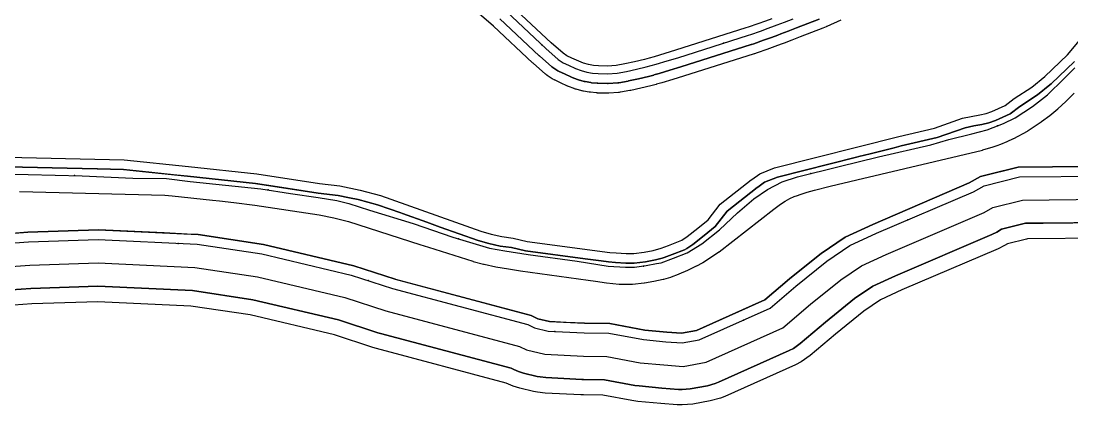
# Model space of a CAD drawing. Header units: inches. Extents: x 87989 to 118156, y 435697 to 451526.
# Drawn here: x 94347 to 94889, y 440539 to 440737 of the extents above; entities that cross this region are included whole.
import ezdxf

# ---------------------------------------------------------------- set-up
doc = ezdxf.new("R2010")
doc.units = ezdxf.units.IN
doc.header["$MEASUREMENT"] = 0
for name, color, linetype, true_color in [('As_waterkering_BWK', 7, 'Continuous', 0x7b8981), ('Beschermingszone_BWK', 7, 'Continuous', 0xcf890d), ('Grens_bebouwingsvrije_zone_BWK', 7, 'Continuous', 0x6789ae), ('Kernzone_BWK', 7, 'Continuous', 0xcb89af), ('Referentiepunten_BWK', 7, 'Continuous', 0x178980)]:
    doc.layers.add(name, color=color, linetype=linetype, true_color=true_color)

msp = doc.modelspace()

# ---------------------------------------------------------------- linework, layer by layer
at = {"layer": 'As_waterkering_BWK'}
for points in [[(94310.5038, 440658.1131), (94350.5883, 440657.5178), (94378.3034, 440656.9225), (94404.4311, 440655.7318), (94421.7613, 440655.4673), (94433.9322, 440654.012), (94470.4448, 440650.2417), (94485.6583, 440647.7282), (94499.9459, 440645.7438), (94509.6693, 440644.2224), (94515.8209, 440642.5688), (94526.4704, 440639.2615), (94548.96, 440632.25), (94569.4653, 440625.2385), (94588.2507, 440619.6161), (94596.1882, 440618.1609), (94608.2929, 440616.375), (94633.4945, 440612.8693), (94649.568, 440610.2896), (94658.4977, 440609.8265), (94663.0618, 440609.7604), (94669.1472, 440610.5541), (94674.3728, 440611.6125), (94676.8863, 440612.0094), (94683.1702, 440614.3906), (94690.1816, 440617.1687), (94697.7884, 440621.799), (94706.8504, 440629.0089), (94716.1109, 440637.7401), (94724.5775, 440644.95), (94731.7213, 440649.8448), (94739.2619, 440653.8136), (94747.1333, 440656.3933), (94768.5646, 440661.6188), (94788.9376, 440666.7121), (94815.7928, 440672.8636), (94825.1194, 440675.5756), (94836.8934, 440678.6183), (94844.9632, 440680.6689), (94853.3637, 440683.8439), (94859.2507, 440686.8204), (94868.2466, 440692.5751), (94875.9195, 440698.6606), (94884.32, 440706.8627), (94890.1409, 440712.6174)], [(94308.0737, 440619.7464), (94350.6717, 440622.7891), (94386.6552, 440623.9797), (94437.5875, 440621.5984), (94470.9251, 440616.5714), (94517.095, 440605.7234), (94538.2617, 440598.7119), (94608.1118, 440580.1911), (94611.5514, 440578.4713), (94618.5629, 440576.7515), (94637.0838, 440575.8254), (94649.9161, 440575.6931), (94667.6432, 440572.3859), (94679.2849, 440571.3275), (94687.6193, 440570.6661), (94696.4829, 440572.2536), (94732.9954, 440588.6578), (94746.2246, 440599.9026), (94762.2319, 440612.8672), (94774.1382, 440620.937), (94787.8966, 440627.287), (94837.9029, 440648.7183), (94843.3208, 440651.8043), (94861.5832, 440656.3912), (94904.3135, 440656.7881)]]:
    msp.add_lwpolyline(points, dxfattribs=at)
msp.add_polyline3d([(94597.0728, 440741.5886, 0), (94617.3703, 440722.5136, 0), (94623.7755, 440716.9796, 0), (94626.3041, 440715.2511, 0), (94629.0414, 440713.9981, 0), (94632.7439, 440712.2884, 0), (94635.5603, 440711.1968, 0), (94638.4977, 440710.4135, 0), (94641.3757, 440709.9134, 0), (94644.2741, 440709.6119, 0), (94649.1973, 440709.4927, 0), (94654.1235, 440709.8576, 0), (94658.9548, 440710.6988, 0), (94664.0559, 440711.856, 0), (94669.12, 440713.0638, 0), (94671.727, 440713.7312, 0), (94674.3197, 440714.4599, 0), (94679.8698, 440716.1356, 0), (94685.3985, 440717.8486, 0), (94721.7782, 440729.3749, 0), (94723.0145, 440729.7961, 0), (94727.9511, 440731.5209, 0), (94732.0518, 440733.0082, 0), (94735.2458, 440734.1961, 0), (94736.6854, 440734.736, 0), (94740.483, 440736.2017, 0), (94744.816, 440737.8949, 0)], dxfattribs=at)
at = {"layer": 'Beschermingszone_BWK'}
for points in [[(94332.0086, 440666.718), (94400.0172, 440665.0868), (94433.1517, 440661.6527), (94468.3017, 440657.92), (94500.7024, 440652.9722), (94511.159, 440651.6444), (94521.7298, 440649.5536), (94532.1527, 440646.7359), (94583.9408, 440628.3088), (94589.2669, 440626.7519), (94594.6531, 440625.6), (94600.5209, 440624.7917), (94607.8009, 440623.0941), (94650.2971, 440617.4173), (94653.6185, 440617.089), (94658.7297, 440616.8239), (94662.6577, 440616.767), (94667.9983, 440617.4636), (94672.7189, 440618.4197), (94676.8804, 440619.4929), (94680.6406, 440620.9178), (94686.6981, 440623.3179), (94687.4091, 440623.6962), (94690.1424, 440625.5302), (94695.8037, 440629.9607), (94701.0673, 440634.2187), (94707.1833, 440642.2481), (94723.3059, 440654.8198), (94723.6254, 440655.0587), (94727.6985, 440657.9794), (94735.2067, 440660.9672), (94799.2749, 440677.1509), (94817.7602, 440681.5261), (94832.1855, 440686.5569), (94841.135, 440688.3262), (94844.3694, 440689.0972), (94847.3384, 440690.0622), (94854.1183, 440693.2081), (94858.7614, 440696.8262), (94867.8463, 440702.6672), (94874.5341, 440708.1126), (94886.2872, 440719.2636), (94894.1732, 440728.706)], [(94889.939, 440715.836), (94877.838, 440704.355), (94877.2651, 440703.8885), (94870.786, 440698.613), (94861.656, 440692.743), (94856.741, 440688.913), (94849.17, 440685.4), (94845.724, 440684.28), (94842.2, 440683.44), (94837.942, 440682.598), (94833.5, 440681.72), (94819.163, 440676.72), (94800.463, 440672.294), (94796.9976, 440671.4186), (94784.4927, 440668.2599), (94778.7095, 440666.799), (94777.4507, 440666.4811), (94736.75, 440656.2), (94730.1151, 440653.5597), (94726.6002, 440651.0396), (94726.5797, 440651.0247), (94726.5596, 440651.0099), (94726.3581, 440650.8592), (94726.3378, 440650.8439), (94726.3258, 440650.8346), (94710.7685, 440638.7034), (94704.68, 440630.71), (94698.917, 440626.048), (94693.08, 440621.48), (94689.983, 440619.402), (94688.7998, 440618.7725), (94682.4475, 440616.2555), (94678.3951, 440614.72), (94677.2999, 440614.4375), (94673.8403, 440613.5453), (94668.819, 440612.5283), (94662.9464, 440611.7623), (94658.564, 440611.8258), (94653.2428, 440612.1017), (94649.72, 440612.45), (94645.9152, 440612.9583), (94637.6474, 440614.0627), (94606.9, 440618.17), (94599.61, 440619.87), (94593.788, 440620.672), (94588.041, 440621.901), (94582.4, 440623.55), (94562.958, 440630.468), (94555.98, 440632.951), (94543.4702, 440637.4021), (94542.5497, 440637.7296), (94530.66, 440641.96), (94520.591, 440644.682), (94516.23, 440645.5446), (94510.358, 440646.706), (94500.01, 440648.02), (94476.809, 440651.5629), (94467.66, 440652.96), (94432.63, 440656.68), (94425.3576, 440657.4337), (94409.4881, 440659.0784), (94399.699, 440660.093), (94386.1809, 440660.4172), (94385.9931, 440660.4217), (94331.867, 440661.72)], [(94316.7864, 440596.3075), (94351.924, 440598.8174), (94386.4913, 440599.9611), (94435.2316, 440597.6824), (94466.3836, 440592.9849), (94510.5639, 440582.6044), (94530.715, 440575.9293), (94532.1106, 440575.5136), (94599.5809, 440557.6237), (94600.8183, 440557.005), (94603.343, 440555.9187), (94605.8341, 440555.1622), (94612.8456, 440553.4424), (94614.3953, 440553.1161), (94617.3644, 440552.7814), (94635.8853, 440551.8554), (94636.8364, 440551.8267), (94647.5738, 440551.716), (94663.2416, 440548.7929), (94665.4704, 440548.4844), (94677.2491, 440547.4144), (94685.7205, 440546.7413), (94687.6193, 440546.6661), (94691.8187, 440547.0363), (94700.714, 440548.6295), (94704.6913, 440549.7009), (94706.3184, 440550.3615), (94742.831, 440566.7657), (94744.9954, 440567.8731), (94748.4807, 440570.322), (94761.5512, 440581.4316), (94776.5431, 440593.5738), (94785.9782, 440599.9687), (94797.6542, 440605.3576), (94847.357, 440626.6588), (94849.7814, 440627.864), (94852.3489, 440629.3264), (94864.6608, 440632.4188), (94873.8324, 440632.504), (94904.5963, 440632.7898)], [(94904.6906, 440624.7904), (94865.6867, 440624.428), (94865.1153, 440624.2845), (94855.3582, 440621.8338), (94853.7408, 440620.9125), (94850.5083, 440619.3057), (94800.9067, 440598.0478), (94789.9249, 440592.9793), (94781.3134, 440587.1426), (94766.66, 440575.2746), (94753.6424, 440564.21), (94748.9954, 440560.9449), (94746.1095, 440559.4684), (94709.5969, 440543.0642), (94707.4275, 440542.1834), (94702.1244, 440540.7548), (94693.2185, 440539.1597), (94687.6193, 440538.6661), (94685.0876, 440538.7664), (94676.5705, 440539.4434), (94664.7461, 440540.5173), (94661.7743, 440540.9286), (94646.7931, 440543.7236), (94636.7539, 440543.8271), (94635.4858, 440543.8654), (94616.9649, 440544.7914), (94613.0062, 440545.2376), (94610.9398, 440545.6727), (94603.9283, 440547.3925), (94600.6068, 440548.4011), (94596.9889, 440549.9754), (94530.0603, 440567.7808), (94528.1994, 440568.3351), (94508.3869, 440574.898), (94464.8698, 440585.1227), (94434.4463, 440589.7104), (94386.4367, 440591.955), (94352.3414, 440590.8268), (94319.6906, 440588.4946)]]:
    msp.add_lwpolyline(points, dxfattribs=at)
for points in [[(94769.3867, 440737.1797, 0), (94762.1543, 440733.9297, 0), (94762.1094, 440733.9102, 0), (94761.8672, 440733.8047, 0), (94761.8301, 440733.7891, 0), (94760.1816, 440733.1289, 0), (94760.1523, 440733.1172, 0), (94748.4434, 440728.5742, 0), (94744.1035, 440726.8789, 0), (94740.2422, 440725.3906, 0), (94738.7441, 440724.8281, 0), (94735.5, 440723.6211, 0), (94731.3047, 440722.1016, 0), (94726.2773, 440720.3438, 0), (94724.9883, 440719.9063, 0), (94724.9648, 440719.8945, 0), (94724.8242, 440719.8516, 0), (94688.3887, 440708.3047, 0), (94682.7949, 440706.5742, 0), (94677.1406, 440704.8672, 0), (94677.0957, 440704.8516, 0), (94674.4043, 440704.0977, 0), (94674.248, 440704.0547, 0), (94674.2207, 440704.0469, 0), (94671.5391, 440703.3594, 0), (94671.5, 440703.3516, 0), (94666.3223, 440702.1172, 0), (94661.1367, 440700.9414, 0), (94661.0742, 440700.9258, 0), (94660.7617, 440700.8633, 0), (94660.7012, 440700.8516, 0), (94655.8398, 440700.0039, 0), (94655.7773, 440699.9961, 0), (94655.6563, 440699.9766, 0), (94655.6055, 440699.9727, 0), (94655.1074, 440699.9102, 0), (94655.0449, 440699.9023, 0), (94654.9238, 440699.8906, 0), (94654.8613, 440699.8867, 0), (94649.9258, 440699.5195, 0), (94649.875, 440699.5156, 0), (94649.752, 440699.5117, 0), (94649.6914, 440699.5078, 0), (94649.2012, 440699.4961, 0), (94649.1387, 440699.4961, 0), (94649.0156, 440699.4961, 0), (94648.9551, 440699.4961, 0), (94644.0313, 440699.6133, 0), (94643.9824, 440699.6172, 0), (94643.8848, 440699.6211, 0), (94643.834, 440699.625, 0), (94643.4355, 440699.6484, 0), (94643.3887, 440699.6523, 0), (94643.2891, 440699.6602, 0), (94643.2402, 440699.6641, 0), (94640.3418, 440699.9688, 0), (94640.2988, 440699.9727, 0), (94640.2129, 440699.9805, 0), (94640.1797, 440699.9883, 0), (94639.832, 440700.0352, 0), (94639.791, 440700.0391, 0), (94639.7051, 440700.0547, 0), (94639.6641, 440700.0625, 0), (94636.7852, 440700.5625, 0), (94636.7305, 440700.5703, 0), (94636.6191, 440700.5938, 0), (94636.5684, 440700.6055, 0), (94636.1367, 440700.6992, 0), (94636.082, 440700.7109, 0), (94635.9746, 440700.7383, 0), (94635.9219, 440700.75, 0), (94632.9824, 440701.5352, 0), (94632.918, 440701.5547, 0), (94632.7871, 440701.5898, 0), (94632.7227, 440701.6133, 0), (94632.1895, 440701.7852, 0), (94632.1387, 440701.8047, 0), (94632.0098, 440701.8477, 0), (94631.9473, 440701.8711, 0), (94629.1309, 440702.9648, 0), (94629.0938, 440702.9805, 0), (94629.0117, 440703.0117, 0), (94628.9844, 440703.0234, 0), (94628.6953, 440703.1445, 0), (94628.6582, 440703.1602, 0), (94628.5879, 440703.1953, 0), (94628.5508, 440703.2109, 0), (94624.8633, 440704.9141, 0), (94622.1426, 440706.1602, 0), (94622.0762, 440706.1875, 0), (94622.0469, 440706.2031, 0), (94621.8555, 440706.3008, 0), (94621.7617, 440706.3516, 0), (94621.0117, 440706.7773, 0), (94620.9297, 440706.8242, 0), (94620.75, 440706.9375, 0), (94620.6719, 440706.9883, 0), (94618.1328, 440708.7227, 0), (94618.0742, 440708.7656, 0), (94617.9609, 440708.8477, 0), (94617.9063, 440708.8867, 0), (94617.457, 440709.2344, 0), (94617.4023, 440709.2773, 0), (94617.293, 440709.3672, 0), (94617.2383, 440709.4141, 0), (94610.8066, 440714.9688, 0), (94610.7734, 440715, 0), (94610.5801, 440715.1719, 0), (94610.541, 440715.207, 0), (94590.3867, 440734.1484, 0), (94590.3516, 440734.1836, 0), (94583.0664, 440740.5, 0)], [(94593.7207, 440737.8789, 0), (94613.9453, 440718.8711, 0), (94614.1016, 440718.7305, 0), (94620.5059, 440713.1953, 0), (94620.9531, 440712.8516, 0), (94623.4824, 440711.125, 0), (94624.2227, 440710.7031, 0), (94626.9531, 440709.457, 0), (94630.6484, 440707.75, 0), (94630.9375, 440707.625, 0), (94633.7539, 440706.5352, 0), (94634.2715, 440706.3672, 0), (94637.209, 440705.582, 0), (94637.6426, 440705.4883, 0), (94640.5195, 440704.9883, 0), (94640.8594, 440704.9414, 0), (94643.7559, 440704.6406, 0), (94644.1523, 440704.6133, 0), (94649.0762, 440704.4961, 0), (94649.5664, 440704.5078, 0), (94654.4922, 440704.8711, 0), (94654.9805, 440704.9336, 0), (94659.8125, 440705.7734, 0), (94660.0605, 440705.8242, 0), (94665.1895, 440706.9844, 0), (94670.3203, 440708.2109, 0), (94672.9668, 440708.8867, 0), (94673.0801, 440708.918, 0), (94675.7188, 440709.6602, 0), (94681.332, 440711.3555, 0), (94686.8926, 440713.0781, 0), (94723.2891, 440724.6094, 0), (94723.3906, 440724.6406, 0), (94724.6445, 440725.0703, 0), (94729.6289, 440726.8125, 0), (94733.7754, 440728.3164, 0), (94736.9961, 440729.5117, 0), (94738.4629, 440730.0625, 0), (94742.293, 440731.5391, 0), (94746.6289, 440733.2344, 0), (94758.3301, 440737.7734, 0)]]:
    msp.add_polyline3d(points, dxfattribs=at)
at = {"layer": 'Grens_bebouwingsvrije_zone_BWK'}
for points in [[(94733.8463, 440737.9433), (94730.6727, 440736.763), (94726.6095, 440735.2892), (94721.7097, 440733.5773), (94720.529, 440733.175), (94684.2025, 440721.6656), (94678.6997, 440719.9607), (94673.2004, 440718.3002), (94670.6897, 440717.5947), (94668.1599, 440716.947), (94663.1494, 440715.752), (94658.1687, 440714.6221), (94653.6315, 440713.8321), (94649.0978, 440713.4962), (94644.5298, 440713.6069), (94641.9258, 440713.8777), (94639.3571, 440714.3241), (94636.8021, 440715.0054), (94634.3068, 440715.9726), (94630.7123, 440717.6324), (94628.2795, 440718.746), (94626.2195, 440720.1542), (94620.0486, 440725.4857), (94599.7542, 440744.5578)], [(94346.0529, 440648.7917), (94421.0396, 440646.9269), (94424.7461, 440646.6196), (94445.5617, 440644.3886), (94449.119, 440644.0074), (94456.4863, 440643.2178), (94467.2688, 440641.7676), (94500.5067, 440636.7038), (94508.1422, 440635.2697), (94515.5817, 440633.3865), (94552.4432, 440621.5468), (94556.9255, 440620.1071), (94579.7059, 440612.7902), (94579.8989, 440612.7335), (94585.3207, 440611.2883), (94585.5196, 440611.2407), (94591.6397, 440609.9403), (94598.0505, 440608.8261), (94604.3764, 440607.9168), (94639.201, 440603.0151), (94643.0529, 440602.473), (94648.649, 440601.6853), (94655.0879, 440601.0602), (94655.4304, 440601.0417), (94661.5314, 440600.9746), (94662.025, 440600.9997), (94668.0573, 440601.682), (94668.3058, 440601.718), (94673.0995, 440602.5677), (94677.867, 440603.572), (94678.1194, 440603.6338), (94681.8726, 440604.683), (94682.2135, 440604.795), (94685.8442, 440606.1713), (94686.0474, 440606.2548), (94690.5721, 440608.2606), (94695.0251, 440610.3966), (94695.1933, 440610.4822), (94698.1171, 440612.0584), (94698.3487, 440612.1934), (94701.2233, 440614.0016), (94706.4929, 440617.6251), (94706.6862, 440617.7667), (94734.8436, 440639.7235), (94738.2837, 440642.19), (94740.8083, 440643.8458), (94743.1033, 440645.1105), (94745.409, 440646.1621), (94747.171, 440646.7575), (94748.5434, 440647.2213), (94752.1469, 440648.4389), (94755.9502, 440649.4393), (94764.0316, 440651.554), (94777.6539, 440654.875), (94842.413, 440670.179), (94842.658, 440670.2451), (94847.996, 440671.8702), (94849.9784, 440672.5172), (94851.9807, 440673.2671), (94855.2239, 440674.6142), (94858.3751, 440676.0772), (94858.5902, 440676.1851), (94865.69, 440680.0163), (94866.0135, 440680.2111), (94872.7239, 440684.697), (94872.9277, 440684.8427), (94877.1242, 440688.0456), (94881.2435, 440691.4086), (94883.3643, 440693.2754), (94885.3718, 440695.1869), (94887.0004, 440696.8051), (94888.3617, 440698.1783), (94889.7894, 440699.5937)], [(94312.4301, 440608.027), (94351.2979, 440610.8032), (94386.5732, 440611.9704), (94436.4096, 440609.6404), (94468.6544, 440604.7781), (94513.8295, 440594.1639), (94534.8341, 440587.2061), (94603.8464, 440568.9074), (94607.3872, 440567.137), (94616.8182, 440564.8237), (94636.7222, 440563.8285), (94648.745, 440563.7046), (94665.996, 440560.4861), (94678.267, 440559.3706), (94688.2121, 440558.5813), (94700.0529, 440560.702), (94739.4683, 440578.4104), (94753.8879, 440590.6671), (94769.3875, 440603.2205), (94780.0582, 440610.4529), (94792.7754, 440616.3223), (94843.2531, 440637.9556), (94847.8349, 440640.5653), (94863.122, 440644.405), (94904.4549, 440644.7889)]]:
    msp.add_lwpolyline(points, dxfattribs=at)
at = {"layer": 'Kernzone_BWK'}
for points in [[(94758.332, 440737.7734), (94746.6289, 440733.2344), (94742.293, 440731.5391), (94738.4648, 440730.0625), (94736.9961, 440729.5117), (94733.7773, 440728.3164), (94729.6289, 440726.8125), (94724.6445, 440725.0703), (94723.3906, 440724.6406), (94723.2891, 440724.6094), (94686.8945, 440713.0781), (94681.332, 440711.3555), (94675.7188, 440709.6602), (94673.0781, 440708.918), (94672.9688, 440708.8867), (94670.3203, 440708.2109), (94665.1875, 440706.9844), (94660.0625, 440705.8242), (94659.8125, 440705.7734), (94654.9805, 440704.9336), (94654.4922, 440704.8711), (94649.5664, 440704.5078), (94649.0781, 440704.4961), (94644.1523, 440704.6133), (94643.7578, 440704.6406), (94640.8594, 440704.9414), (94640.5195, 440704.9883), (94637.6406, 440705.4883), (94637.2109, 440705.582), (94634.2734, 440706.3672), (94633.7539, 440706.5352), (94630.9375, 440707.625), (94630.6484, 440707.75), (94626.9531, 440709.457), (94624.2227, 440710.7031), (94623.4844, 440711.125), (94620.9531, 440712.8516), (94620.5078, 440713.1953), (94614.1016, 440718.7305), (94613.9453, 440718.8711), (94593.7188, 440737.8789)], [(94331.867, 440661.72), (94385.9931, 440660.4217), (94386.1809, 440660.4172), (94399.699, 440660.093), (94409.4881, 440659.0784), (94432.63, 440656.68), (94467.66, 440652.96), (94500.01, 440648.02), (94510.358, 440646.706), (94516.23, 440645.5446), (94520.591, 440644.682), (94530.66, 440641.96), (94542.5497, 440637.7296), (94543.4702, 440637.4021), (94555.98, 440632.951), (94562.958, 440630.468), (94582.4, 440623.55), (94588.041, 440621.901), (94593.788, 440620.672), (94599.61, 440619.87), (94606.9, 440618.17), (94637.6474, 440614.0627), (94645.9152, 440612.9583), (94649.72, 440612.45), (94653.2428, 440612.1017), (94658.564, 440611.8258), (94662.9464, 440611.7623), (94668.819, 440612.5283), (94673.8403, 440613.5453), (94677.2999, 440614.4375), (94678.3951, 440614.72), (94682.4475, 440616.2555), (94688.7998, 440618.7725), (94689.983, 440619.402), (94693.08, 440621.48), (94698.917, 440626.048), (94704.68, 440630.71), (94710.7685, 440638.7034), (94726.3258, 440650.8346), (94726.3378, 440650.8439), (94726.3581, 440650.8592), (94726.5596, 440651.0099), (94726.5797, 440651.0247), (94726.6002, 440651.0396), (94730.1151, 440653.5597), (94736.75, 440656.2), (94777.4507, 440666.4811), (94778.7095, 440666.799), (94784.4927, 440668.2599), (94796.9976, 440671.4186), (94800.463, 440672.294), (94819.163, 440676.72), (94833.5, 440681.72), (94837.942, 440682.598), (94842.2, 440683.44), (94845.724, 440684.28), (94849.17, 440685.4), (94856.741, 440688.913), (94861.656, 440692.743), (94870.786, 440698.613), (94877.2651, 440703.8885), (94877.838, 440704.355), (94889.939, 440715.836)], [(94306.2589, 440624.6291), (94350.4111, 440627.7831), (94386.6891, 440628.9839), (94438.0779, 440626.5805), (94471.8711, 440621.4849), (94518.4556, 440610.5395), (94539.6901, 440603.5061), (94609.8896, 440584.8925), (94613.2861, 440583.1937), (94619.2898, 440581.7219), (94637.2347, 440580.8237), (94650.4039, 440580.6882), (94668.3292, 440577.3442), (94679.7092, 440576.3101), (94687.3721, 440575.7014), (94694.9954, 440577.0671), (94730.298, 440592.9278), (94743.032, 440603.7512), (94759.2505, 440616.8864), (94771.6713, 440625.3054), (94785.8642, 440631.8556), (94835.6738, 440653.2025), (94841.4402, 440656.4869), (94860.9418, 440661.3853), (94896.257, 440661.7132)], [(94896.257, 440661.7132), (94860.9418, 440661.3853), (94846.3259, 440657.7141), (94841.4402, 440656.4869), (94835.6738, 440653.2025), (94785.8642, 440631.8556), (94771.6713, 440625.3054), (94759.2505, 440616.8864), (94757.7573, 440615.6771), (94743.032, 440603.7512), (94730.298, 440592.9278), (94727.223, 440591.5463), (94694.9954, 440577.0671), (94687.3721, 440575.7014), (94679.7092, 440576.3101), (94668.3292, 440577.3442), (94650.4039, 440580.6882), (94637.2347, 440580.8237), (94627.7797, 440581.297), (94619.2898, 440581.7219), (94613.2861, 440583.1937), (94609.8896, 440584.8925), (94544.4357, 440602.2478), (94540.0549, 440603.4094), (94539.6901, 440603.5061), (94518.4556, 440610.5395), (94471.8711, 440621.4849), (94438.0779, 440626.5805), (94435.4272, 440626.7045), (94420.586, 440627.3986), (94386.6891, 440628.9839), (94350.4111, 440627.7831), (94339.9944, 440627.039)], [(94904.5963, 440632.7898), (94874.4532, 440632.5108), (94864.6602, 440632.418), (94852.3477, 440629.3281), (94849.7813, 440627.8633), (94847.3555, 440626.6602), (94797.6523, 440605.3594), (94785.9766, 440599.9688), (94776.543, 440593.5742), (94761.5508, 440581.4297), (94748.4805, 440570.3203), (94744.9961, 440567.875), (94742.832, 440566.7656), (94706.3203, 440550.3633), (94704.6914, 440549.6992), (94700.7148, 440548.6289), (94691.8203, 440547.0352), (94687.6211, 440546.668), (94685.7188, 440546.7422), (94677.25, 440547.4141), (94665.4688, 440548.4844), (94663.2422, 440548.793), (94647.5742, 440551.7148), (94636.8359, 440551.8281), (94635.8867, 440551.8555), (94617.3633, 440552.7813), (94614.3945, 440553.1172), (94612.8438, 440553.4414), (94605.8359, 440555.1641), (94603.3438, 440555.918), (94600.8164, 440557.0039), (94599.582, 440557.625), (94532.1094, 440575.5117), (94530.7148, 440575.9297), (94510.5625, 440582.6055), (94466.3828, 440592.9844), (94435.2305, 440597.6836), (94386.4922, 440599.9609), (94351.9258, 440598.8164), (94316.7852, 440596.3086)]]:
    msp.add_lwpolyline(points, dxfattribs=at)
at = {"layer": 'Referentiepunten_BWK'}
for p in [(94615.4517, 440724.3166), (94708.926, 440725.3029), (94850.2525, 440682.668), (94374.3472, 440657.0075), (94754.0081, 440658.0696), (94474.245, 440649.6139), (94803.9663, 440634.174), (94572.2664, 440624.4002), (94427.8408, 440622.0541), (94667.7012, 440610.3655), (94525.7343, 440602.8616), (94719.2958, 440582.5029), (94622.033, 440576.578)]:
    msp.add_point(p, dxfattribs=at)

doc.saveas('drawing.dxf')
